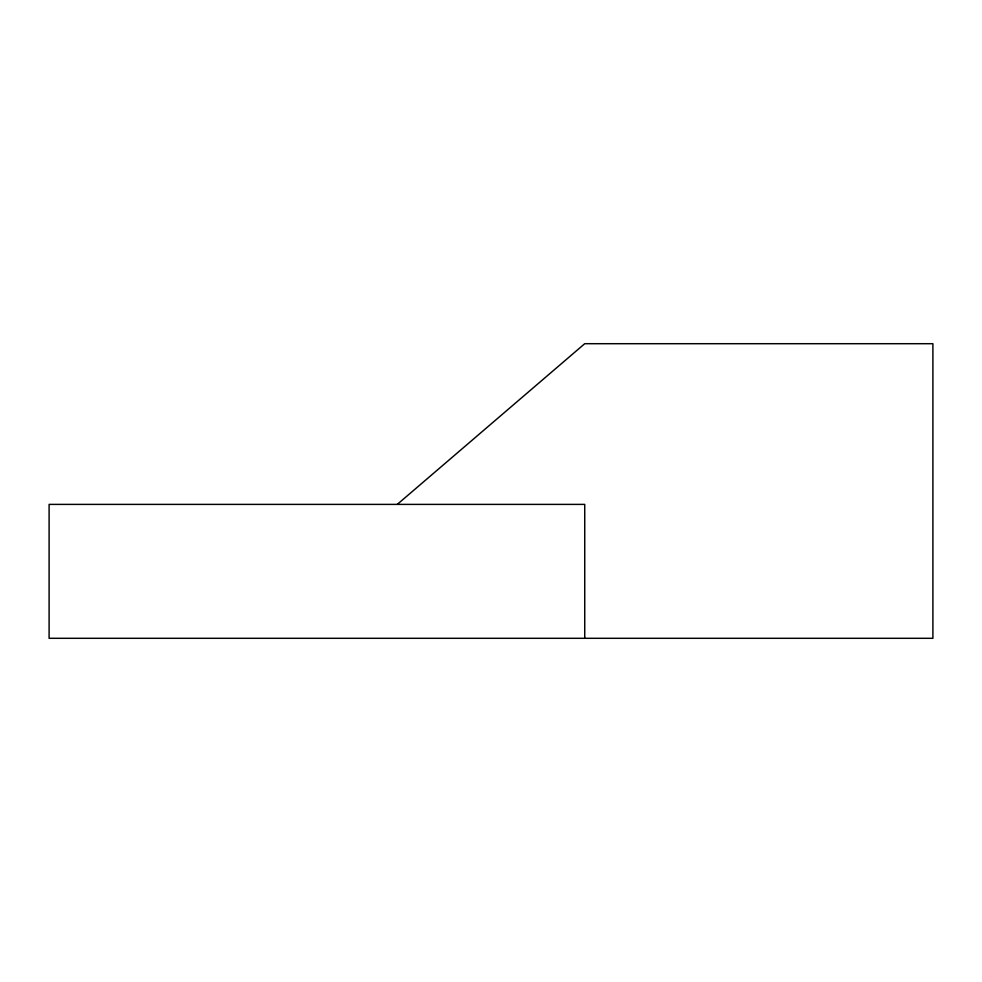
<?xml version="1.0" encoding="UTF-8"?>
<svg xmlns="http://www.w3.org/2000/svg" width="982" height="982" viewBox="0 0 982 982"><rect width="100%" height="100%" fill="white"/><g stroke="black" fill="none" stroke-linecap="round" stroke-linejoin="round"><path stroke-width="1.47" d="M397.268 504.392L584.732 343.7L932.9 343.7L932.9 638.3L49.1 638.3L49.1 504.392L584.732 504.392L584.732 638.3"/></g></svg>
